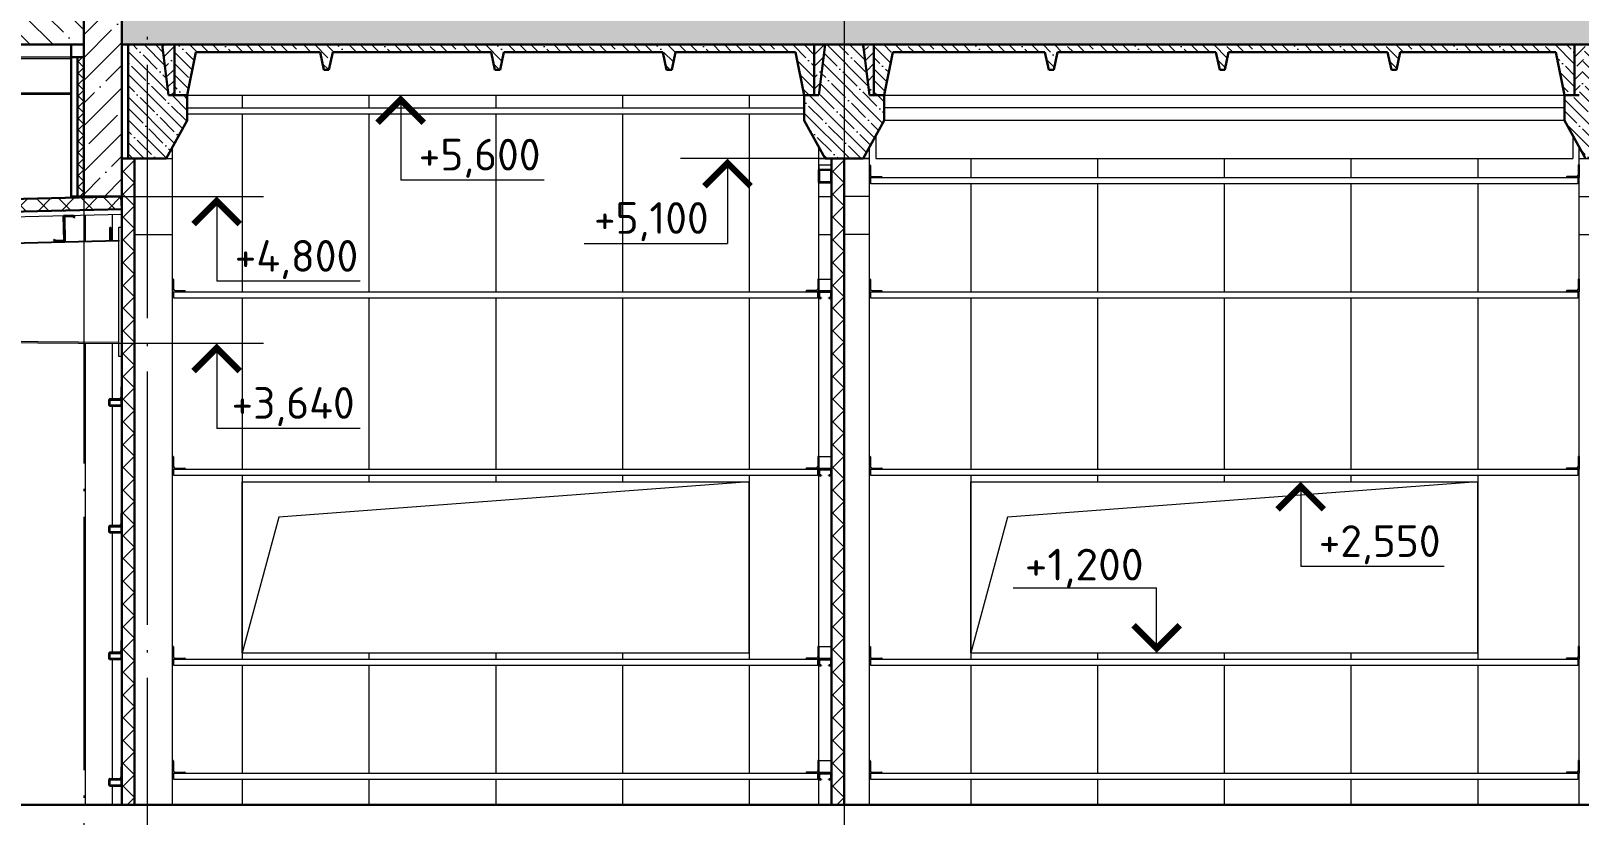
# Model space of a CAD drawing. Extents: x -965262 to 1142518, y -357520 to 71675.
# Drawn here: x -318764 to -306546, y -171602 to -165414 of the extents above; entities that cross this region are included whole.
import ezdxf

# ---------------------------------------------------------------- set-up
doc = ezdxf.new("R2010")
doc.units = 0
doc.header["$LTSCALE"] = 10
doc.linetypes.add('DOTE', pattern=[2.42, 2, -0.2, 0.02, -0.2])
doc.layers.get('0').update_dxf_attribs({"linetype": 'CONTINUOUS', "lineweight": 30})
doc.layers.add('DOTE', color=7, linetype='DOTE', lineweight=9)
doc.styles.add('GOST 2.304', font='isocpeur.ttf', dxfattribs={"width": 0.75, "height": 250})
pattern_1 = [(45, (-755374.4, -509928.79), (-89.80256, 89.80256), []), (135, (-755374.4, -509928.79), (-89.80256, -89.80256), [])]
pattern_2 = [(135, (-294396.03, -168521.29), (-89.80256, -89.80256), []), (135, (-294396.03, -168431.49), (-89.80256, -89.80256), [158.75, -31.75, 0, -31.75])]
pattern_3 = [(45, (-294396.03, -168521.29), (-89.80256, 89.80256), []), (45, (-294306.23, -168521.29), (-89.80256, 89.80256), [158.75, -31.75, 0, -31.75])]

# ---------------------------------------------------------------- blocks, each defined once
blk = doc.blocks.new('A$C29DB5A72')
at = {"lineweight": 15, "extrusion": (0, 1, 0)}
for p, q in [((7923, 1182), (6123, 1182)), ((7923, 1170), (6123, 1170)), ((6123, 900), (7923, 900)), ((7923, 888), (6123, 888)), ((7875, -86), (7869, -87)), ((7873, -271), (7869, -87)), ((7879, -271), (7875, -86)), ((8237, -162), (8228, -162)), ((8228, -262), (8228, -162)), ((8237, -162), (8237, -262)), ((8299, -1179), (8299, -159)), ((8299, -159), (8323, -159)), ((8323, -159), (8323, -1179)), ((-626, -481), (8299, -261)), ((8299, -270), (6623, -311)), ((8237, -262), (8228, -262)), ((8299, -261), (8299, -270)), ((8299, -270), (8299, -270)), ((8299, -311), (8299, -270)), ((8299, -1070), (8299, -337)), ((8299, -1070), (6673, -1056)), ((6673, -1064), (8299, -1078)), ((8299, -1070), (8299, -1070)), ((8299, -1078), (8299, -1070)), ((8323, -1179), (8299, -1179))]:
    blk.add_line(p, q, dxfattribs=at)
blk.add_lwpolyline([(8023, 1282), (7923, 1282), (7923, 1182), (8023, 1182)], close=True)

msp = doc.modelspace()

# ---------------------------------------------------------------- hatches: boundary and pattern name
at = {"lineweight": 15}
h = msp.add_hatch(dxfattribs=at)
h.set_pattern_fill('ANSI35', color=256, scale=40)
h.set_pattern_definition([(45, (49165.63, -217131.9), (-179.60512, 179.60512), []), (45, (49345.23, -217131.9), (-179.60512, 179.60512), [317.5, -63.5, 0, -63.5])])
h.paths.add_polyline_path([(-318346, -159821.3), (-318046, -159821.3, 0.3333333)])
h.paths.add_polyline_path([(-318046, -159821.3), (-318346, -159821.3), (-318346, -161521.3), (-318346, -162606.3), (-318046, -162606.3), (-318046, -161121.3)])
h.paths.add_polyline_path([(-318046, -164406.3), (-318346, -164406.3), (-318346, -165521.3), (-318346, -166535.5), (-318341.9, -166535.5), (-318341.9, -166534, -0.5154221), (-318339.8, -166538.5), (-318341.9, -166538.5), (-318341.9, -166540), (-318342, -166720.4), (-318046, -166720.4), (-318046, -165521.3)])
h.paths.add_polyline_path([(-318046, -162606.3), (-318346, -162606.3), (-318346, -162591.3), (-318046, -162591.3)])
h.paths.add_polyline_path([(-318346, -164406.3), (-318046, -164406.3), (-318046, -164191.3), (-318346, -164191.3)])
h = msp.add_hatch(dxfattribs=at)
h.set_pattern_fill('ANSI35', color=256, scale=40, angle=90)
h.set_pattern_definition([(135, (-294396.03, -168521.3), (-179.6051, -179.6051), []), (135, (-294396.03, -168341.69), (-179.6051, -179.6051), [317.5, -63.5, 0, -63.5])])
h.paths.add_polyline_path([(-324446, -165521.3), (-318346, -165521.3), (-318346, -165306.3), (-324446, -165306.3)])
h = msp.add_hatch(dxfattribs=at)
h.set_pattern_fill('ANSI35', color=256, scale=40, angle=90)
h.set_pattern_definition([(135, (-755374.4, -509928.79), (-179.60512, -179.60512), []), (135, (-755374.4, -509749.18), (-179.60512, -179.60512), [317.5, -63.5, 0, -63.5])])
h.paths.add_polyline_path([(-282346, -165521.3), (-318346, -165521.3), (-318346, -165306.3), (-282346, -165306.3)])
h.paths.add_polyline_path([(-318346, -165521.3), (-318046, -165521.3), (-318046, -165306.3), (-318346, -165306.3)], flags=17)
h = msp.add_hatch(dxfattribs=at)
h.set_pattern_fill('ANSI35', color=256, scale=20, angle=90)
h.set_pattern_definition(pattern_2)
h.paths.add_polyline_path([(-317696, -165521.3), (-317727.5, -165521.3), (-317677.5, -165921.3)], flags=17)
h.paths.add_polyline_path([(-318046, -166421.3), (-317996, -166421.3), (-317996, -165521.3), (-318046, -165521.3), (-318046, -165771.3)], flags=17)
h.paths.add_polyline_path([(-317846, -165521.3), (-318046, -165521.3), (-318046, -165771.3), (-318046, -166421.3), (-317946, -166421.3), (-317846, -166421.3)])
h.paths.add_polyline_path([(-317846, -166421.3), (-317696, -166421.3), (-317531, -166121.3), (-317531, -165921.3), (-317677.5, -165921.3), (-317696, -165521.3), (-317846, -165521.3)])
h = msp.add_hatch(dxfattribs=at)
h.set_pattern_fill('ANSI35', color=256, scale=20)
h.set_pattern_definition(pattern_3)
h.paths.add_polyline_path([(-317696, -165521.3), (-317727.5, -165521.3), (-317677.5, -165921.3)])
h.paths.add_polyline_path([(-317631.6, -165521.3), (-317696, -165521.3), (-317677.5, -165921.3), (-317631.6, -165921.3)])
h = msp.add_hatch(dxfattribs=at)
h.set_pattern_fill('ANSI35', color=256, scale=20, angle=90)
h.set_pattern_definition(pattern_2)
h.paths.add_polyline_path([(-312560.4, -165521.3), (-312581.6, -165521.3), (-312581.6, -165921.3), (-312560.4, -165921.3)], flags=17)
h.paths.add_polyline_path([(-317462.9, -165581.3), (-317493.5, -165581.3), (-317531.6, -165921.3)], flags=17)
h.paths.add_polyline_path([(-317493.5, -165581.3), (-316481.6, -165581.3), (-316451.6, -165721.3), (-316411.6, -165721.3), (-316381.6, -165581.3), (-315131.6, -165581.3), (-315101.6, -165721.3), (-315061.6, -165721.3), (-315031.6, -165581.3), (-313776.6, -165581.3), (-313746.6, -165721.3), (-313706.6, -165721.3), (-313676.6, -165581.3), (-312729.8, -165581.3), (-312661, -165921.3), (-312560.4, -165921.3), (-312560.4, -165521.3), (-317631.6, -165521.3), (-317631.6, -165921.3), (-317531.6, -165921.3)])
h = msp.add_hatch(dxfattribs=at)
h.set_pattern_fill('ANSI35', color=256, scale=20, angle=90)
h.set_pattern_definition(pattern_2)
h.paths.add_polyline_path([(-312346, -165521.3), (-312496, -165521.3), (-312546, -165921.3), (-312661, -165921.3), (-312661, -166121.3), (-312496, -166421.3), (-312346, -166421.3)])
h.paths.add_polyline_path([(-312346, -166421.3), (-312196, -166421.3), (-312031, -166121.3), (-312031, -165921.3), (-312131.6, -165921.3), (-312146, -165921.3), (-312196, -165521.3), (-312346, -165521.3)])
h = msp.add_hatch(dxfattribs=at)
h.set_pattern_fill('ANSI35', color=256, scale=20)
h.set_pattern_definition(pattern_3)
h.paths.add_polyline_path([(-312560.4, -165521.3), (-312581.6, -165521.3), (-312581.6, -165921.3), (-312560.4, -165921.3)])
h.paths.add_polyline_path([(-312496, -165521.3), (-312560.4, -165521.3), (-312560.4, -165921.3), (-312546, -165921.3)])
h = msp.add_hatch(dxfattribs=at)
h.set_pattern_fill('ANSI35', color=256, scale=20)
h.set_pattern_definition(pattern_3)
h.paths.add_polyline_path([(-312110.4, -165521.3), (-312131.6, -165521.3), (-312131.6, -165921.3), (-312110.4, -165921.3)])
h.paths.add_polyline_path([(-312131.6, -165521.3), (-312196, -165521.3), (-312146, -165921.3), (-312131.6, -165921.3)])
h = msp.add_hatch(dxfattribs=at)
h.set_pattern_fill('ANSI35', color=256, scale=20, angle=90)
h.set_pattern_definition(pattern_2)
h.paths.add_polyline_path([(-312110.4, -165521.3), (-312131.6, -165521.3), (-312131.6, -165921.3), (-312110.4, -165921.3)], flags=16)
h.paths.add_polyline_path([(-311962.3, -165581.3), (-311993.5, -165581.3), (-312031.6, -165921.3), (-312031, -165921.3)], flags=17)
h.paths.add_polyline_path([(-306581.6, -165521.3), (-312131.6, -165521.3), (-312131.6, -165921.3), (-312031.6, -165921.3), (-311993.5, -165581.3), (-310761.6, -165581.3), (-310731.6, -165721.3), (-310691.6, -165721.3), (-310661.6, -165581.3), (-309411.6, -165581.3), (-309381.6, -165721.3), (-309341.6, -165721.3), (-309311.6, -165581.3), (-308056.6, -165581.3), (-308026.6, -165721.3), (-307986.6, -165721.3), (-307956.6, -165581.3), (-306729.8, -165581.3), (-306661, -165921.3), (-306581.6, -165921.3)])
h = msp.add_hatch(dxfattribs=at)
h.set_pattern_fill('ANSI35', color=256, scale=20, angle=90)
h.set_pattern_definition(pattern_2)
h.paths.add_polyline_path([(-306346, -165521.3), (-306496, -165521.3), (-306546, -165921.3), (-306661, -165921.3), (-306661, -166121.3), (-306496, -166421.3), (-306346, -166421.3)])
h.paths.add_polyline_path([(-306346, -166421.3), (-306196, -166421.3), (-306031, -166121.3), (-306031, -165921.3), (-306146, -165921.3), (-306196, -165521.3), (-306346, -165521.3)])
h = msp.add_hatch(dxfattribs=at)
h.set_pattern_fill('ANSI35', color=256, scale=20)
h.set_pattern_definition(pattern_3)
h.paths.add_polyline_path([(-306496, -165521.3), (-306581.6, -165521.3), (-306581.6, -165921.3), (-306546, -165921.3)])
h = msp.add_hatch(dxfattribs=at)
h.set_pattern_fill('ANSI37', color=256, scale=20)
h.set_pattern_definition([(45, (-318346.03, -165521.29), (-44.9013, 44.9013), []), (135, (-318346.03, -165521.29), (-44.9013, -44.9013), [])])
h.paths.add_polyline_path([(-318346, -165621.3), (-318396, -165621.3), (-318396, -166720.4), (-318346, -166720.4)])
h = msp.add_hatch(dxfattribs=at)
h.set_pattern_fill('ANSI37', color=30, scale=40)
h.set_pattern_definition(pattern_1)
h.paths.add_polyline_path([(-317946, -171521.3), (-318046, -171521.3), (-318046, -166421.3), (-317946, -166421.3)])
h = msp.add_hatch(dxfattribs=at)
h.set_pattern_fill('ANSI37', color=30, scale=40)
h.set_pattern_definition([(45, (-749774.4, -509928.79), (-89.80256, 89.80256), []), (135, (-749774.4, -509928.79), (-89.80256, -89.80256), [])])
h.paths.add_polyline_path([(-312346, -171521.3), (-312446, -171521.3), (-312446, -166421.3), (-312346, -166421.3)])
h = msp.add_hatch(dxfattribs=at)
h.set_pattern_fill('ANSI37', color=30, scale=40)
h.set_pattern_definition(pattern_1)
h.paths.add_polyline_path([(-336902.4, -167285.4), (-318047.3, -166820.3), (-318050.9, -166720.4), (-336906, -167185.5)])

# ---------------------------------------------------------------- linework, layer by layer
for p, q in [((-318346, -165521.3, -3259.8), (-318346, -164191.3, -3259.8)), ((-318446, -166720.4, -3259.8), (-318446, -165521.3, -3259.8)), ((-317996, -166421.3, -3259.8), (-317996, -165521.3, -3259.8)), ((-317727.5, -165521.3, -3259.8), (-317677.5, -165921.3, -3259.8)), ((-317631.6, -165521.3, -3259.8), (-317631.6, -165921.3, -3259.8)), ((-312581.6, -165521.3, -3259.8), (-312581.6, -165921.3, -3259.8)), ((-312496, -165521.3, -3259.8), (-312546, -165921.3, -3259.8)), ((-312196, -165521.3, -3259.8), (-312146, -165921.3, -3259.8)), ((-312110.4, -165521.3, -3259.8), (-312110.4, -165921.3, -3259.8)), ((-306581.6, -165521.3, -3259.8), (-306581.6, -165921.3, -3259.8)), ((-318396, -166720.4, -3259.8), (-318396, -165621.3, -3259.8)), ((-317462.9, -165581.3, -3259.8), (-317531.6, -165921.3, -3259.8)), ((-317462.9, -165581.3, -3259.8), (-316481.6, -165581.3, -3259.8)), ((-316481.6, -165581.3, -3259.8), (-316451.6, -165721.3, -3259.8)), ((-316381.6, -165581.3, -3259.8), (-316411.6, -165721.3, -3259.8)), ((-316381.6, -165581.3, -3259.8), (-315131.6, -165581.3, -3259.8)), ((-315131.6, -165581.3, -3259.8), (-315101.6, -165721.3, -3259.8)), ((-315031.6, -165581.3, -3259.8), (-315061.6, -165721.3, -3259.8)), ((-315031.6, -165581.3, -3259.8), (-313776.6, -165581.3, -3259.8)), ((-313776.6, -165581.3, -3259.8), (-313746.6, -165721.3, -3259.8)), ((-313676.6, -165581.3, -3259.8), (-313706.6, -165721.3, -3259.8)), ((-313676.6, -165581.3, -3259.8), (-312729.8, -165581.3, -3259.8)), ((-312729.8, -165581.3, -3259.8), (-312661, -165921.3, -3259.8)), ((-311962.3, -165581.3, -3259.8), (-312031, -165921.3, -3259.8)), ((-311962.3, -165581.3, -3259.8), (-310761.6, -165581.3, -3259.8)), ((-310761.6, -165581.3, -3259.8), (-310731.6, -165721.3, -3259.8)), ((-310661.6, -165581.3, -3259.8), (-310691.6, -165721.3, -3259.8)), ((-310661.6, -165581.3, -3259.8), (-309411.6, -165581.3, -3259.8)), ((-309411.6, -165581.3, -3259.8), (-309381.6, -165721.3, -3259.8)), ((-309311.6, -165581.3, -3259.8), (-309341.6, -165721.3, -3259.8)), ((-309311.6, -165581.3, -3259.8), (-308056.6, -165581.3, -3259.8)), ((-308056.6, -165581.3, -3259.8), (-308026.6, -165721.3, -3259.8)), ((-307956.6, -165581.3, -3259.8), (-307986.6, -165721.3, -3259.8)), ((-307956.6, -165581.3, -3259.8), (-306729.8, -165581.3, -3259.8)), ((-306729.8, -165581.3, -3259.8), (-306661, -165921.3, -3259.8)), ((-316451.6, -165721.3, -3259.8), (-316411.6, -165721.3, -3259.8)), ((-315101.6, -165721.3, -3259.8), (-315061.6, -165721.3, -3259.8)), ((-313746.6, -165721.3, -3259.8), (-313706.6, -165721.3, -3259.8)), ((-310731.6, -165721.3, -3259.8), (-310691.6, -165721.3, -3259.8)), ((-309381.6, -165721.3, -3259.8), (-309341.6, -165721.3, -3259.8)), ((-308026.6, -165721.3, -3259.8), (-307986.6, -165721.3, -3259.8)), ((-317531, -165921.3, -3259.8), (-317677.5, -165921.3, -3259.8)), ((-317531, -165921.3, -3259.8), (-317531, -166121.3, -3259.8)), ((-312546, -165921.3, -3259.8), (-312661, -165921.3, -3259.8)), ((-312661, -165921.3, -3259.8), (-312661, -166121.3, -3259.8)), ((-312146, -165921.3, -3259.8), (-312031, -165921.3, -3259.8)), ((-312031, -165921.3, -3259.8), (-312031, -166121.3, -3259.8)), ((-306546, -165921.3, -3259.8), (-306661, -165921.3, -3259.8)), ((-306661, -165921.3, -3259.8), (-306661, -166121.3, -3259.8)), ((-317696, -166421.3, -3259.8), (-317531, -166121.3, -3259.8)), ((-312496, -166421.3, -3259.8), (-312661, -166121.3, -3259.8)), ((-312196, -166421.3, -3259.8), (-312031, -166121.3, -3259.8)), ((-306496, -166421.3, -3259.8), (-306661, -166121.3, -3259.8)), ((-317696, -166421.3, -3259.8), (-318046, -166421.3, -3259.8)), ((-312446, -166508.7, -3259.8), (-312546, -166508.7, -3259.8)), ((-312546, -166508.7, -3259.8), (-312546, -166608.7, -3259.8)), ((-312448.3, -166511, -3259.8), (-312543.7, -166511, -3259.8)), ((-312543.7, -166606.4, -3259.8), (-312543.7, -166511, -3259.8)), ((-312496, -166421.3, -3259.8), (-312196, -166421.3, -3259.8)), ((-312448.3, -166511, -3259.8), (-312448.3, -166606.4, -3259.8)), ((-312446, -166508.7, -3259.8), (-312446, -166608.7, -3259.8)), ((-312446, -166608.7, -3259.8), (-312546, -166608.7, -3259.8)), ((-312448.3, -166606.4, -3259.8), (-312543.7, -166606.4, -3259.8)), ((-318346, -166720.4, -3259.8), (-318446, -166720.4, -3259.8)), ((-318506.3, -166871.7, -3259.8), (-318430.2, -166869.8, -3259.8)), ((-318501.4, -167069.6, -3259.8), (-318506.3, -166871.7, -3259.8)), ((-318432.5, -166874.9, -3259.8), (-318501.1, -166876.6, -3259.8)), ((-318501.1, -166876.6, -3259.8), (-318496.2, -167074.5, -3259.8)), ((-318422.3, -166886.5, -3259.8), (-318432.5, -166874.9, -3259.8)), ((-318430.2, -166869.8, -3259.8), (-318418.5, -166883.1, -3259.8)), ((-318418.5, -166883.1, -3259.8), (-318422.3, -166886.5, -3259.8)), ((-318584, -167063.1, -3259.8), (-318580.2, -167059.7, -3259.8)), ((-318572.3, -167076.4, -3259.8), (-318584, -167063.1, -3259.8)), ((-318580.2, -167059.7, -3259.8), (-318570.1, -167071.3, -3259.8)), ((-318496.2, -167074.5, -3259.8), (-318572.3, -167076.4, -3259.8)), ((-318570.1, -167071.3, -3259.8), (-318501.4, -167069.6, -3259.8)), ((-312546, -167475.9, -3259.8), (-312546, -167516.7, -3259.8)), ((-312543.7, -167475.9, -3259.8), (-312543.7, -167516.7, -3259.8)), ((-312450.6, -167471.3, -3259.8), (-312541.4, -167471.3, -3259.8)), ((-312450.6, -167473.6, -3259.8), (-312541.4, -167473.6, -3259.8)), ((-312448.3, -167516.7, -3259.8), (-312448.3, -167475.9, -3259.8)), ((-312446, -167516.7, -3259.8), (-312446, -167475.9, -3259.8)), ((-312541.4, -167519, -3259.8), (-312526, -167519, -3259.8)), ((-312541.4, -167521.3, -3259.8), (-312526, -167521.3, -3259.8)), ((-312526, -167519, -3259.8), (-312526, -167521.3, -3259.8)), ((-312466, -167521.3, -3259.8), (-312466, -167519, -3259.8)), ((-312466, -167519, -3259.8), (-312450.6, -167519, -3259.8)), ((-312466, -167521.3, -3259.8), (-312450.6, -167521.3, -3259.8)), ((-318146, -168326.2, -3259.8), (-318146, -168367, -3259.8)), ((-318143.7, -168326.2, -3259.8), (-318143.7, -168367, -3259.8)), ((-318050.6, -168321.6, -3259.8), (-318141.4, -168321.6, -3259.8)), ((-318050.6, -168323.9, -3259.8), (-318141.4, -168323.9, -3259.8)), ((-318048.3, -168367, -3259.8), (-318048.3, -168326.2, -3259.8)), ((-318046, -168367, -3259.8), (-318046, -168326.2, -3259.8)), ((-318141.4, -168369.3, -3259.8), (-318050.6, -168369.3, -3259.8)), ((-318141.4, -168371.6, -3259.8), (-318050.6, -168371.6, -3259.8)), ((-312546, -168875.9, -3259.8), (-312546, -168916.7, -3259.8)), ((-312543.7, -168875.9, -3259.8), (-312543.7, -168916.7, -3259.8)), ((-312450.6, -168871.3, -3259.8), (-312541.4, -168871.3, -3259.8)), ((-312450.6, -168873.6, -3259.8), (-312541.4, -168873.6, -3259.8)), ((-312541.4, -168919, -3259.8), (-312526, -168919, -3259.8)), ((-312541.4, -168921.3, -3259.8), (-312526, -168921.3, -3259.8)), ((-312526, -168919, -3259.8), (-312526, -168921.3, -3259.8)), ((-312466, -168921.3, -3259.8), (-312466, -168919, -3259.8)), ((-312466, -168919, -3259.8), (-312450.6, -168919, -3259.8)), ((-312466, -168921.3, -3259.8), (-312450.6, -168921.3, -3259.8)), ((-312448.3, -168916.7, -3259.8), (-312448.3, -168875.9, -3259.8)), ((-312446, -168916.7, -3259.8), (-312446, -168875.9, -3259.8)), ((-318146, -169326.2, -3259.8), (-318146, -169367, -3259.8)), ((-318143.7, -169326.2, -3259.8), (-318143.7, -169367, -3259.8)), ((-318050.6, -169321.6, -3259.8), (-318141.4, -169321.6, -3259.8)), ((-318050.6, -169323.9, -3259.8), (-318141.4, -169323.9, -3259.8)), ((-318048.3, -169367, -3259.8), (-318048.3, -169326.2, -3259.8)), ((-318046, -169367, -3259.8), (-318046, -169326.2, -3259.8)), ((-318141.4, -169369.3, -3259.8), (-318050.6, -169369.3, -3259.8)), ((-318141.4, -169371.6, -3259.8), (-318050.6, -169371.6, -3259.8)), ((-318146, -170326.2, -3259.8), (-318146, -170367, -3259.8)), ((-318143.7, -170326.2, -3259.8), (-318143.7, -170367, -3259.8)), ((-318050.6, -170321.6, -3259.8), (-318141.4, -170321.6, -3259.8)), ((-318050.6, -170323.9, -3259.8), (-318141.4, -170323.9, -3259.8)), ((-318141.4, -170369.3, -3259.8), (-318050.6, -170369.3, -3259.8)), ((-318141.4, -170371.6, -3259.8), (-318050.6, -170371.6, -3259.8)), ((-318048.3, -170367, -3259.8), (-318048.3, -170326.2, -3259.8)), ((-318046, -170367, -3259.8), (-318046, -170326.2, -3259.8)), ((-312546, -170375.9, -3259.8), (-312546, -170416.7, -3259.8)), ((-312543.7, -170375.9, -3259.8), (-312543.7, -170416.7, -3259.8)), ((-312450.6, -170371.3, -3259.8), (-312541.4, -170371.3, -3259.8)), ((-312450.6, -170373.6, -3259.8), (-312541.4, -170373.6, -3259.8)), ((-312541.4, -170419, -3259.8), (-312526, -170419, -3259.8)), ((-312541.4, -170421.3, -3259.8), (-312526, -170421.3, -3259.8)), ((-312526, -170419, -3259.8), (-312526, -170421.3, -3259.8)), ((-312466, -170421.3, -3259.8), (-312466, -170419, -3259.8)), ((-312466, -170419, -3259.8), (-312450.6, -170419, -3259.8)), ((-312466, -170421.3, -3259.8), (-312450.6, -170421.3, -3259.8)), ((-312448.3, -170416.7, -3259.8), (-312448.3, -170375.9, -3259.8)), ((-312446, -170416.7, -3259.8), (-312446, -170375.9, -3259.8)), ((-312546, -171275.9, -3259.8), (-312546, -171316.7, -3259.8)), ((-312543.7, -171275.9, -3259.8), (-312543.7, -171316.7, -3259.8)), ((-312450.6, -171271.3, -3259.8), (-312541.4, -171271.3, -3259.8)), ((-312450.6, -171273.6, -3259.8), (-312541.4, -171273.6, -3259.8)), ((-312448.3, -171316.7, -3259.8), (-312448.3, -171275.9, -3259.8)), ((-312446, -171316.7, -3259.8), (-312446, -171275.9, -3259.8)), ((-318146, -171324.7, -3259.8), (-318146, -171365.5, -3259.8)), ((-318143.7, -171324.7, -3259.8), (-318143.7, -171365.5, -3259.8)), ((-318050.6, -171320.1, -3259.8), (-318141.4, -171320.1, -3259.8)), ((-318050.6, -171322.4, -3259.8), (-318141.4, -171322.4, -3259.8)), ((-318141.4, -171367.8, -3259.8), (-318050.6, -171367.8, -3259.8)), ((-318141.4, -171370.1, -3259.8), (-318050.6, -171370.1, -3259.8)), ((-318048.3, -171365.5, -3259.8), (-318048.3, -171324.7, -3259.8)), ((-318046, -171365.5, -3259.8), (-318046, -171324.7, -3259.8)), ((-312541.4, -171319, -3259.8), (-312526, -171319, -3259.8)), ((-312541.4, -171321.3, -3259.8), (-312526, -171321.3, -3259.8)), ((-312526, -171319, -3259.8), (-312526, -171321.3, -3259.8)), ((-312466, -171321.3, -3259.8), (-312466, -171319, -3259.8)), ((-312466, -171319, -3259.8), (-312450.6, -171319, -3259.8)), ((-312466, -171321.3, -3259.8), (-312450.6, -171321.3, -3259.8))]:
    msp.add_line(p, q)
at = {"extrusion": (1.83697e-16, 0, -1)}
for p, q in [((-318046, -165521.3, -3259.8), (-318046, -164191.3, -3259.8)), ((-318346, -166720.4, -3259.8), (-318346, -165521.3, -3259.8)), ((-318046, -166421.3, -3259.8), (-318046, -165521.3, -3259.8)), ((-318046, -165521.3, -3259.8), (-282346, -165521.3, -3259.8)), ((-318346, -166720.4, -3259.8), (-318046, -166720.4, -3259.8)), ((-336756, -171521.3, -3259.8), (-282346, -171521.3, -3259.8)), ((-318046, -171521.3, -3259.8), (-318346, -171521.3, -3259.8))]:
    msp.add_line(p, q, dxfattribs=at)
at = {"lineweight": 15}
for p, q in [((-317531.6, -165921.3, -3259.8), (-312661, -165921.3, -3259.8)), ((-317531, -166021.3, -3259.8), (-312661, -166021.3, -3259.8)), ((-315845.6, -165921.3, -3259.8), (-315845.6, -166590.6, -3259.8)), ((-312131.6, -165921.3, -3259.8), (-306581.6, -165921.3, -3259.8)), ((-306661, -166021.3, -3259.8), (-312031, -166021.3, -3259.8)), ((-310784.6, -165921.3, -3259.8), (-309665.7, -165921.3, -3259.8)), ((-312661, -166071.3, -3259.8), (-317531, -166071.3, -3259.8)), ((-306661, -166121.3, -3259.8), (-312031, -166121.3, -3259.8)), ((-312096, -166239.5, -3259.8), (-312096, -166421.3, -3259.8)), ((-306596, -166239.5, -3259.8), (-306596, -166421.3, -3259.8)), ((-318046, -166421.3, -3259.8), (-317646, -166421.3, -3259.8)), ((-312517.2, -166421.3, -3259.8), (-313636.2, -166421.3, -3259.8)), ((-313265.6, -166421.3, -3259.8), (-313265.6, -167090.6, -3259.8)), ((-312546, -166421.3, -3259.8), (-312146, -166421.3, -3259.8)), ((-312546, -166471.3, -3259.8), (-312546, -166571.3, -3259.8)), ((-312546, -166471.3, -3259.8), (-312446, -166471.3, -3259.8)), ((-312446, -166471.3, -3259.8), (-312446, -166571.3, -3259.8)), ((-312146, -166421.3, -3259.8), (-312346, -166421.3, -3259.8)), ((-312142, -166471.3, -3259.8), (-312146, -166471.3, -3259.8)), ((-312146, -166471.3, -3259.8), (-312146, -166571.3, -3259.8)), ((-312138, -166475.3, -3259.8), (-312138, -166551.3, -3259.8)), ((-312096, -166421.3, -3259.8), (-306596, -166421.3, -3259.8)), ((-306554, -166475.3, -3259.8), (-306554, -166551.3, -3259.8)), ((-306550, -166471.3, -3259.8), (-306546, -166471.3, -3259.8)), ((-306546, -166471.3, -3259.8), (-306546, -166571.3, -3259.8)), ((-312146, -166571.3, -3259.8), (-312046, -166571.3, -3259.8)), ((-312136, -166571.3, -3259.8), (-306556, -166571.3, -3259.8)), ((-312136, -166621.3, -3259.8), (-312136, -166571.3, -3259.8)), ((-306556, -166621.3, -3259.8), (-312136, -166621.3, -3259.8)), ((-312126, -166563.3, -3259.8), (-312050, -166563.3, -3259.8)), ((-312046, -166571.3, -3259.8), (-312046, -166567.3, -3259.8)), ((-306646, -166571.3, -3259.8), (-306646, -166567.3, -3259.8)), ((-306546, -166571.3, -3259.8), (-306646, -166571.3, -3259.8)), ((-306566, -166563.3, -3259.8), (-306642, -166563.3, -3259.8)), ((-306556, -166571.3, -3259.8), (-306556, -166621.3, -3259.8)), ((-318345.6, -166727.7, -3259.8), (-318346, -166867.7, -3259.8)), ((-318046, -166720.4, -3259.8), (-316927.1, -166720.4, -3259.8)), ((-317297.6, -166720.4, -3259.8), (-317297.6, -167389.7, -3259.8)), ((-312546, -166721.3, -3259.8), (-312446, -166721.3, -3259.8)), ((-312146, -166721.3, -3259.8), (-312346, -166721.3, -3259.8)), ((-312546, -167021.3, -3259.8), (-312446, -167021.3, -3259.8)), ((-312146, -167021.3, -3259.8), (-312346, -167021.3, -3259.8)), ((-317642, -167371.3, -3259.8), (-317646, -167371.3, -3259.8)), ((-317646, -167371.3, -3259.8), (-317646, -167471.3, -3259.8)), ((-317638, -167375.3, -3259.8), (-317638, -167451.3, -3259.8)), ((-312554, -167375.3, -3259.8), (-312554, -167451.3, -3259.8)), ((-312550, -167371.3, -3259.8), (-312546, -167371.3, -3259.8)), ((-312546, -167371.3, -3259.8), (-312546, -167471.3, -3259.8)), ((-312546, -167371.3, -3259.8), (-312546, -167471.3, -3259.8)), ((-312546, -167371.3, -3259.8), (-312446, -167371.3, -3259.8)), ((-312446, -167371.3, -3259.8), (-312446, -167471.3, -3259.8)), ((-312142, -167371.3, -3259.8), (-312146, -167371.3, -3259.8)), ((-312146, -167371.3, -3259.8), (-312146, -167471.3, -3259.8)), ((-312138, -167375.3, -3259.8), (-312138, -167451.3, -3259.8)), ((-306554, -167375.3, -3259.8), (-306554, -167451.3, -3259.8)), ((-306550, -167371.3, -3259.8), (-306546, -167371.3, -3259.8)), ((-306546, -167371.3, -3259.8), (-306546, -167471.3, -3259.8)), ((-317646, -167471.3, -3259.8), (-317546, -167471.3, -3259.8)), ((-317636, -167471.3, -3259.8), (-312556, -167471.3, -3259.8)), ((-317636, -167521.3, -3259.8), (-317636, -167471.3, -3259.8)), ((-317626, -167463.3, -3259.8), (-317550, -167463.3, -3259.8)), ((-317546, -167471.3, -3259.8), (-317546, -167467.3, -3259.8)), ((-312646, -167471.3, -3259.8), (-312646, -167467.3, -3259.8)), ((-312546, -167471.3, -3259.8), (-312646, -167471.3, -3259.8)), ((-312566, -167463.3, -3259.8), (-312642, -167463.3, -3259.8)), ((-312556, -167471.3, -3259.8), (-312556, -167521.3, -3259.8)), ((-312546, -167463.3, -3259.8), (-312446, -167463.3, -3259.8)), ((-312546, -167471.3, -3259.8), (-312446, -167471.3, -3259.8)), ((-312146, -167471.3, -3259.8), (-312046, -167471.3, -3259.8)), ((-312136, -167471.3, -3259.8), (-306556, -167471.3, -3259.8)), ((-312136, -167521.3, -3259.8), (-312136, -167471.3, -3259.8)), ((-312126, -167463.3, -3259.8), (-312050, -167463.3, -3259.8)), ((-312046, -167471.3, -3259.8), (-312046, -167467.3, -3259.8)), ((-306646, -167471.3, -3259.8), (-306646, -167467.3, -3259.8)), ((-306546, -167471.3, -3259.8), (-306646, -167471.3, -3259.8)), ((-306566, -167463.3, -3259.8), (-306642, -167463.3, -3259.8)), ((-306556, -167471.3, -3259.8), (-306556, -167521.3, -3259.8)), ((-312556, -167521.3, -3259.8), (-317636, -167521.3, -3259.8)), ((-306556, -167521.3, -3259.8), (-312136, -167521.3, -3259.8)), ((-316927.1, -167881.2, -3259.8), (-318070, -167881.2, -3259.8)), ((-317297.6, -167881.2, -3259.8), (-317297.6, -168550.4, -3259.8)), ((-318053, -168225.6, -3259.8), (-318053, -168302.6, -3259.8)), ((-318049, -168221.6, -3259.8), (-318046, -168221.6, -3259.8)), ((-318046, -168221.6, -3259.8), (-318046, -168321.6, -3259.8)), ((-318146, -168321.6, -3259.8), (-318146, -168318.6, -3259.8)), ((-318146, -168321.6, -3259.8), (-318046, -168321.6, -3259.8)), ((-318142, -168314.6, -3259.8), (-318065, -168314.6, -3259.8)), ((-317642, -168771.3, -3259.8), (-317646, -168771.3, -3259.8)), ((-317646, -168771.3, -3259.8), (-317646, -168871.3, -3259.8)), ((-317638, -168775.3, -3259.8), (-317638, -168851.3, -3259.8)), ((-312554, -168775.3, -3259.8), (-312554, -168851.3, -3259.8)), ((-312550, -168771.3, -3259.8), (-312546, -168771.3, -3259.8)), ((-312546, -168771.3, -3259.8), (-312546, -168871.3, -3259.8)), ((-312546, -168771.3, -3259.8), (-312546, -168871.3, -3259.8)), ((-312546, -168771.3, -3259.8), (-312446, -168771.3, -3259.8)), ((-312446, -168771.3, -3259.8), (-312446, -168871.3, -3259.8)), ((-312142, -168771.3, -3259.8), (-312146, -168771.3, -3259.8)), ((-312146, -168771.3, -3259.8), (-312146, -168871.3, -3259.8)), ((-312138, -168775.3, -3259.8), (-312138, -168851.3, -3259.8)), ((-306554, -168775.3, -3259.8), (-306554, -168851.3, -3259.8)), ((-306550, -168771.3, -3259.8), (-306546, -168771.3, -3259.8)), ((-306546, -168771.3, -3259.8), (-306546, -168871.3, -3259.8)), ((-317646, -168871.3, -3259.8), (-317546, -168871.3, -3259.8)), ((-317636, -168871.3, -3259.8), (-312556, -168871.3, -3259.8)), ((-317636, -168921.3, -3259.8), (-317636, -168871.3, -3259.8)), ((-312556, -168921.3, -3259.8), (-317636, -168921.3, -3259.8)), ((-317626, -168863.3, -3259.8), (-317550, -168863.3, -3259.8)), ((-317546, -168871.3, -3259.8), (-317546, -168867.3, -3259.8)), ((-312646, -168871.3, -3259.8), (-312646, -168867.3, -3259.8)), ((-312546, -168871.3, -3259.8), (-312646, -168871.3, -3259.8)), ((-312566, -168863.3, -3259.8), (-312642, -168863.3, -3259.8)), ((-312556, -168871.3, -3259.8), (-312556, -168921.3, -3259.8)), ((-312546, -168863.3, -3259.8), (-312446, -168863.3, -3259.8)), ((-312546, -168871.3, -3259.8), (-312446, -168871.3, -3259.8)), ((-312146, -168871.3, -3259.8), (-312046, -168871.3, -3259.8)), ((-312136, -168871.3, -3259.8), (-306556, -168871.3, -3259.8)), ((-312136, -168921.3, -3259.8), (-312136, -168871.3, -3259.8)), ((-306556, -168921.3, -3259.8), (-312136, -168921.3, -3259.8)), ((-312126, -168863.3, -3259.8), (-312050, -168863.3, -3259.8)), ((-312046, -168871.3, -3259.8), (-312046, -168867.3, -3259.8)), ((-306646, -168871.3, -3259.8), (-306646, -168867.3, -3259.8)), ((-306546, -168871.3, -3259.8), (-306646, -168871.3, -3259.8)), ((-306566, -168863.3, -3259.8), (-306642, -168863.3, -3259.8)), ((-306556, -168871.3, -3259.8), (-306556, -168921.3, -3259.8)), ((-308742.6, -168971.3, -3259.8), (-308742.6, -169640.6, -3259.8)), ((-318146, -169321.6, -3259.8), (-318146, -169318.6, -3259.8)), ((-318146, -169321.6, -3259.8), (-318046, -169321.6, -3259.8)), ((-318142, -169314.6, -3259.8), (-318065, -169314.6, -3259.8)), ((-318053, -169225.6, -3259.8), (-318053, -169302.6, -3259.8)), ((-318049, -169221.6, -3259.8), (-318046, -169221.6, -3259.8)), ((-318046, -169221.6, -3259.8), (-318046, -169321.6, -3259.8)), ((-309880.3, -170321.3, -3259.8), (-309880.3, -169808.2, -3259.8)), ((-318053, -170225.6, -3259.8), (-318053, -170302.6, -3259.8)), ((-318049, -170221.6, -3259.8), (-318046, -170221.6, -3259.8)), ((-318046, -170221.6, -3259.8), (-318046, -170321.6, -3259.8)), ((-317642, -170271.3, -3259.8), (-317646, -170271.3, -3259.8)), ((-317646, -170271.3, -3259.8), (-317646, -170371.3, -3259.8)), ((-317638, -170275.3, -3259.8), (-317638, -170351.3, -3259.8)), ((-312554, -170275.3, -3259.8), (-312554, -170351.3, -3259.8)), ((-312550, -170271.3, -3259.8), (-312546, -170271.3, -3259.8)), ((-312546, -170271.3, -3259.8), (-312546, -170371.3, -3259.8)), ((-312546, -170271.3, -3259.8), (-312446, -170271.3, -3259.8)), ((-312446, -170271.3, -3259.8), (-312446, -170371.3, -3259.8)), ((-312142, -170271.3, -3259.8), (-312146, -170271.3, -3259.8)), ((-312146, -170271.3, -3259.8), (-312146, -170371.3, -3259.8)), ((-312138, -170275.3, -3259.8), (-312138, -170351.3, -3259.8)), ((-306554, -170275.3, -3259.8), (-306554, -170351.3, -3259.8)), ((-306550, -170271.3, -3259.8), (-306546, -170271.3, -3259.8)), ((-306546, -170271.3, -3259.8), (-306546, -170371.3, -3259.8)), ((-318146, -170321.6, -3259.8), (-318146, -170318.6, -3259.8)), ((-318146, -170321.6, -3259.8), (-318046, -170321.6, -3259.8)), ((-318142, -170314.6, -3259.8), (-318065, -170314.6, -3259.8)), ((-317646, -170371.3, -3259.8), (-317546, -170371.3, -3259.8)), ((-317636, -170371.3, -3259.8), (-312556, -170371.3, -3259.8)), ((-317636, -170421.3, -3259.8), (-317636, -170371.3, -3259.8)), ((-312556, -170421.3, -3259.8), (-317636, -170421.3, -3259.8)), ((-317626, -170363.3, -3259.8), (-317550, -170363.3, -3259.8)), ((-317546, -170371.3, -3259.8), (-317546, -170367.3, -3259.8)), ((-312646, -170371.3, -3259.8), (-312646, -170367.3, -3259.8)), ((-312546, -170371.3, -3259.8), (-312646, -170371.3, -3259.8)), ((-312566, -170363.3, -3259.8), (-312642, -170363.3, -3259.8)), ((-312556, -170371.3, -3259.8), (-312556, -170421.3, -3259.8)), ((-312546, -170363.3, -3259.8), (-312446, -170363.3, -3259.8)), ((-312546, -170371.3, -3259.8), (-312446, -170371.3, -3259.8)), ((-312146, -170371.3, -3259.8), (-312046, -170371.3, -3259.8)), ((-312136, -170371.3, -3259.8), (-306556, -170371.3, -3259.8)), ((-312136, -170421.3, -3259.8), (-312136, -170371.3, -3259.8)), ((-306556, -170421.3, -3259.8), (-312136, -170421.3, -3259.8)), ((-312126, -170363.3, -3259.8), (-312050, -170363.3, -3259.8)), ((-312046, -170371.3, -3259.8), (-312046, -170367.3, -3259.8)), ((-306646, -170371.3, -3259.8), (-306646, -170367.3, -3259.8)), ((-306546, -170371.3, -3259.8), (-306646, -170371.3, -3259.8)), ((-306566, -170363.3, -3259.8), (-306642, -170363.3, -3259.8)), ((-306556, -170371.3, -3259.8), (-306556, -170421.3, -3259.8)), ((-318053, -171224.1, -3259.8), (-318053, -171301.1, -3259.8)), ((-318049, -171220.1, -3259.8), (-318046, -171220.1, -3259.8)), ((-318046, -171220.1, -3259.8), (-318046, -171320.1, -3259.8)), ((-317642, -171171.3, -3259.8), (-317646, -171171.3, -3259.8)), ((-317646, -171171.3, -3259.8), (-317646, -171271.3, -3259.8)), ((-317646, -171271.3, -3259.8), (-317546, -171271.3, -3259.8)), ((-317638, -171175.3, -3259.8), (-317638, -171251.3, -3259.8)), ((-317636, -171271.3, -3259.8), (-312556, -171271.3, -3259.8)), ((-317636, -171321.3, -3259.8), (-317636, -171271.3, -3259.8)), ((-317626, -171263.3, -3259.8), (-317550, -171263.3, -3259.8)), ((-317546, -171271.3, -3259.8), (-317546, -171267.3, -3259.8)), ((-312646, -171271.3, -3259.8), (-312646, -171267.3, -3259.8)), ((-312546, -171271.3, -3259.8), (-312646, -171271.3, -3259.8)), ((-312566, -171263.3, -3259.8), (-312642, -171263.3, -3259.8)), ((-312556, -171271.3, -3259.8), (-312556, -171321.3, -3259.8)), ((-312554, -171175.3, -3259.8), (-312554, -171251.3, -3259.8)), ((-312550, -171171.3, -3259.8), (-312546, -171171.3, -3259.8)), ((-312546, -171171.3, -3259.8), (-312546, -171271.3, -3259.8)), ((-312546, -171171.3, -3259.8), (-312546, -171271.3, -3259.8)), ((-312546, -171171.3, -3259.8), (-312446, -171171.3, -3259.8)), ((-312546, -171263.3, -3259.8), (-312446, -171263.3, -3259.8)), ((-312546, -171271.3, -3259.8), (-312446, -171271.3, -3259.8)), ((-312446, -171171.3, -3259.8), (-312446, -171271.3, -3259.8)), ((-312142, -171171.3, -3259.8), (-312146, -171171.3, -3259.8)), ((-312146, -171171.3, -3259.8), (-312146, -171271.3, -3259.8)), ((-312146, -171271.3, -3259.8), (-312046, -171271.3, -3259.8)), ((-312138, -171175.3, -3259.8), (-312138, -171251.3, -3259.8)), ((-312136, -171271.3, -3259.8), (-306556, -171271.3, -3259.8)), ((-312136, -171321.3, -3259.8), (-312136, -171271.3, -3259.8)), ((-312126, -171263.3, -3259.8), (-312050, -171263.3, -3259.8)), ((-312046, -171271.3, -3259.8), (-312046, -171267.3, -3259.8)), ((-306646, -171271.3, -3259.8), (-306646, -171267.3, -3259.8)), ((-306546, -171271.3, -3259.8), (-306646, -171271.3, -3259.8)), ((-306566, -171263.3, -3259.8), (-306642, -171263.3, -3259.8)), ((-306556, -171271.3, -3259.8), (-306556, -171321.3, -3259.8)), ((-306554, -171175.3, -3259.8), (-306554, -171251.3, -3259.8)), ((-306550, -171171.3, -3259.8), (-306546, -171171.3, -3259.8)), ((-306546, -171171.3, -3259.8), (-306546, -171271.3, -3259.8)), ((-318146, -171320.1, -3259.8), (-318146, -171317.1, -3259.8)), ((-318146, -171320.1, -3259.8), (-318046, -171320.1, -3259.8)), ((-318142, -171313.1, -3259.8), (-318065, -171313.1, -3259.8)), ((-312556, -171321.3, -3259.8), (-317636, -171321.3, -3259.8)), ((-306556, -171321.3, -3259.8), (-312136, -171321.3, -3259.8))]:
    msp.add_line(p, q, dxfattribs=at)
at = {"color": 30, "lineweight": 5}
for p, q in [((-317096, -165921.3, -3259.8), (-317096, -166021.3, -3259.8)), ((-316096, -165921.3, -3259.8), (-316096, -166021.3, -3259.8)), ((-315096, -165921.3, -3259.8), (-315096, -166021.3, -3259.8)), ((-314096, -165921.3, -3259.8), (-314096, -166021.3, -3259.8)), ((-313096, -165921.3, -3259.8), (-313096, -166021.3, -3259.8)), ((-317096, -166071.3, -3259.8), (-317096, -167471.3, -3259.8)), ((-316096, -166071.3, -3259.8), (-316096, -167471.3, -3259.8)), ((-315096, -166071.3, -3259.8), (-315096, -167471.3, -3259.8)), ((-314096, -166071.3, -3259.8), (-314096, -167471.3, -3259.8)), ((-313096, -166071.3, -3259.8), (-313096, -167471.3, -3259.8)), ((-311346, -166421.3, -3259.8), (-311346, -166571.3, -3259.8)), ((-310346, -166421.3, -3259.8), (-310346, -166571.3, -3259.8)), ((-309346, -166421.3, -3259.8), (-309346, -166571.3, -3259.8)), ((-308346, -166421.3, -3259.8), (-308346, -166571.3, -3259.8)), ((-307346, -166421.3, -3259.8), (-307346, -166571.3, -3259.8)), ((-311346, -166621.3, -3259.8), (-311346, -167471.3, -3259.8)), ((-310346, -166621.3, -3259.8), (-310346, -167471.3, -3259.8)), ((-309346, -166621.3, -3259.8), (-309346, -167471.3, -3259.8)), ((-308346, -166621.3, -3259.8), (-308346, -167471.3, -3259.8)), ((-307346, -166621.3, -3259.8), (-307346, -167471.3, -3259.8)), ((-318333.5, -167070.5, -3259.8), (-318333.5, -166867.4, -3259.8)), ((-317096, -167521.3, -3259.8), (-317096, -168871.3, -3259.8)), ((-316096, -167521.3, -3259.8), (-316096, -168871.3, -3259.8)), ((-315096, -167521.3, -3259.8), (-315096, -168871.3, -3259.8)), ((-314096, -167521.3, -3259.8), (-314096, -168871.3, -3259.8)), ((-313096, -167521.3, -3259.8), (-313096, -168871.3, -3259.8)), ((-311346, -167521.3, -3259.8), (-311346, -168871.3, -3259.8)), ((-310346, -167521.3, -3259.8), (-310346, -168871.3, -3259.8)), ((-309346, -167521.3, -3259.8), (-309346, -168871.3, -3259.8)), ((-308346, -167521.3, -3259.8), (-308346, -168871.3, -3259.8)), ((-307346, -167521.3, -3259.8), (-307346, -168871.3, -3259.8)), ((-318333.5, -171521.3, -3259.8), (-318333.5, -167878.9, -3259.8)), ((-317096, -168921.3, -3259.8), (-317096, -170371.3, -3259.8)), ((-316096, -168921.3, -3259.8), (-316096, -168971.3, -3259.8)), ((-315096, -168921.3, -3259.8), (-315096, -168971.3, -3259.8)), ((-314096, -168921.3, -3259.8), (-314096, -168971.3, -3259.8)), ((-313096, -168921.3, -3259.8), (-313096, -170371.3, -3259.8)), ((-311346, -168921.3, -3259.8), (-311346, -170371.3, -3259.8)), ((-310346, -168921.3, -3259.8), (-310346, -168971.3, -3259.8)), ((-309346, -168921.3, -3259.8), (-309346, -168971.3, -3259.8)), ((-308346, -168921.3, -3259.8), (-308346, -168971.3, -3259.8)), ((-307346, -168921.3, -3259.8), (-307346, -170371.3, -3259.8)), ((-317096, -170421.3, -3259.8), (-317096, -171271.3, -3259.8)), ((-316096, -170321.3, -3259.8), (-316096, -170371.3, -3259.8)), ((-316096, -170421.3, -3259.8), (-316096, -171271.3, -3259.8)), ((-315096, -170321.3, -3259.8), (-315096, -170371.3, -3259.8)), ((-315096, -170421.3, -3259.8), (-315096, -171271.3, -3259.8)), ((-314096, -170321.3, -3259.8), (-314096, -170371.3, -3259.8)), ((-314096, -170421.3, -3259.8), (-314096, -171271.3, -3259.8)), ((-313096, -170421.3, -3259.8), (-313096, -171271.3, -3259.8)), ((-311346, -170421.3, -3259.8), (-311346, -171271.3, -3259.8)), ((-310346, -170321.3, -3259.8), (-310346, -170371.3, -3259.8)), ((-310346, -170421.3, -3259.8), (-310346, -171271.3, -3259.8)), ((-309346, -170321.3, -3259.8), (-309346, -170371.3, -3259.8)), ((-309346, -170421.3, -3259.8), (-309346, -171271.3, -3259.8)), ((-308346, -170321.3, -3259.8), (-308346, -170371.3, -3259.8)), ((-308346, -170421.3, -3259.8), (-308346, -171271.3, -3259.8)), ((-307346, -170421.3, -3259.8), (-307346, -171271.3, -3259.8)), ((-317096, -171321.3, -3259.8), (-317096, -171521.3, -3259.8)), ((-316096, -171321.3, -3259.8), (-316096, -171521.3, -3259.8)), ((-315096, -171321.3, -3259.8), (-315096, -171521.3, -3259.8)), ((-314096, -171321.3, -3259.8), (-314096, -171521.3, -3259.8)), ((-313096, -171321.3, -3259.8), (-313096, -171521.3, -3259.8)), ((-311346, -171321.3, -3259.8), (-311346, -171521.3, -3259.8)), ((-310346, -171321.3, -3259.8), (-310346, -171521.3, -3259.8)), ((-309346, -171321.3, -3259.8), (-309346, -171521.3, -3259.8)), ((-308346, -171321.3, -3259.8), (-308346, -171521.3, -3259.8)), ((-307346, -171321.3, -3259.8), (-307346, -171521.3, -3259.8))]:
    msp.add_line(p, q, dxfattribs=at)
at = {"lineweight": 15, "extrusion": (1.83697e-16, 0, -1)}
for p, q in [((-317646, -171521.3, -3259.8), (-317646, -166330.4, -3259.8)), ((-312546, -171521.3, -3259.8), (-312546, -166330.4, -3259.8)), ((-312146, -171521.3, -3259.8), (-312146, -166330.4, -3259.8)), ((-306546, -171521.3, -3259.8), (-306546, -166330.4, -3259.8)), ((-312546, -166421.3, -3259.8), (-312146, -166421.3, -3259.8)), ((-306546, -166421.3, -3259.8), (-306146, -166421.3, -3259.8)), ((-306546, -166721.3, -3259.8), (-306146, -166721.3, -3259.8)), ((-306546, -167021.3, -3259.8), (-306146, -167021.3, -3259.8))]:
    msp.add_line(p, q, dxfattribs=at)
at = {"color": 30, "extrusion": (1.83697e-16, 0, -1)}
for p, q in [((-318046, -171521.3, -3259.8), (-318046, -166421.3, -3259.8)), ((-318046, -166421.3, -3259.8), (-318046, -171521.3, -3259.8)), ((-317946, -166421.3, -3259.8), (-317946, -171521.3, -3259.8)), ((-312446, -171521.3, -3259.8), (-312446, -166421.3, -3259.8)), ((-312346, -166421.3, -3259.8), (-312346, -171521.3, -3259.8))]:
    msp.add_line(p, q, dxfattribs=at)
at = {"lineweight": 15, "ltscale": 2}
for p, q in [((-318046, -166421.3, -3259.8), (-317646, -166421.3, -3259.8)), ((-318046, -166421.3, -3259.8), (-317646, -166421.3, -3259.8)), ((-312546, -166421.3, -3259.8), (-312146, -166421.3, -3259.8)), ((-317946, -166721.3, -3259.8), (-317646, -166721.3, -3259.8)), ((-317946, -167021.3, -3259.8), (-317646, -167021.3, -3259.8))]:
    msp.add_line(p, q, dxfattribs=at)
at = {"color": 30}
for p, q in [((-318046, -166421.3, -3259.8), (-317946, -166421.3, -3259.8)), ((-312446, -166421.3, -3259.8), (-312346, -166421.3, -3259.8)), ((-336906, -167185.5, -3259.8), (-318050.9, -166720.4, -3259.8)), ((-318050.9, -166720.4, -3259.8), (-318047.3, -166820.3, -3259.8)), ((-336902.4, -167285.4, -3259.8), (-318047.3, -166820.3, -3259.8)), ((-318046, -171521.3, -3259.8), (-317946, -171521.3, -3259.8)), ((-312446, -171521.3, -3259.8), (-312346, -171521.3, -3259.8))]:
    msp.add_line(p, q, dxfattribs=at)
at = {"lineweight": 15, "ltscale": 0.3}
for p, q in [((-314713.2, -166590.6, -3259.8), (-315845.6, -166590.6, -3259.8)), ((-314398, -167090.6, -3259.8), (-313265.6, -167090.6, -3259.8)), ((-316165.2, -167389.7, -3259.8), (-317297.6, -167389.7, -3259.8)), ((-316165.2, -168550.4, -3259.8), (-317297.6, -168550.4, -3259.8)), ((-307610.2, -169640.6, -3259.8), (-308742.6, -169640.6, -3259.8)), ((-311012.7, -169808.2, -3259.8), (-309880.3, -169808.2, -3259.8))]:
    msp.add_line(p, q, dxfattribs=at)
at = {"color": 30, "lineweight": 15}
for p, q in [((-336901.2, -167325.4, -3259.8), (-318045.8, -166860.3, -3259.8)), ((-318121, -167065.3, -3259.8), (-318121, -166862.2, -3259.8)), ((-318047.3, -166820.3, -3259.8), (-318046, -166860.3, -3259.8)), ((-318121, -168314.6, -3259.8), (-318121, -167880.8, -3259.8)), ((-318121, -169314.6, -3259.8), (-318121, -168371.6, -3259.8)), ((-317096, -170321.3, -3259.8), (-317096, -168971.3, -3259.8)), ((-313096, -168971.3, -3259.8), (-316806.6, -169251.1, -3259.8)), ((-313096, -170321.3, -3259.8), (-313096, -168971.3, -3259.8)), ((-311346, -170321.3, -3259.8), (-311346, -168971.3, -3259.8)), ((-307346, -168971.3, -3259.8), (-311056.6, -169251.1, -3259.8)), ((-307346, -170321.3, -3259.8), (-307346, -168971.3, -3259.8)), ((-316806.6, -169251.1, -3259.8), (-317096, -170321.3, -3259.8)), ((-311056.6, -169251.1, -3259.8), (-311346, -170321.3, -3259.8)), ((-318121, -170314.6, -3259.8), (-318121, -169371.6, -3259.8)), ((-318121, -171313.1, -3259.8), (-318121, -170371.6, -3259.8)), ((-318121, -171521.3, -3259.8), (-318121, -171370.1, -3259.8)), ((-318121, -171521.3, -3259.8), (-318046, -171521.3, -3259.8))]:
    msp.add_line(p, q, dxfattribs=at)
at = {"color": 30, "lineweight": 15, "extrusion": (1.83697e-16, 0, -1)}
for p, q in [((-317096, -168971.3, -3259.8), (-313096, -168971.3, -3259.8)), ((-311346, -168971.3, -3259.8), (-307346, -168971.3, -3259.8)), ((-317096, -170321.3, -3259.8), (-313096, -170321.3, -3259.8)), ((-311346, -170321.3, -3259.8), (-307346, -170321.3, -3259.8))]:
    msp.add_line(p, q, dxfattribs=at)
at = {"lineweight": 5}
msp.add_line((-313497.6, -171521.3, -3259.8), (-314679, -171521.3, -3259.8), dxfattribs=at)
at = {"elevation": -3259.8}
for points in [[(-324446, -165521.3), (-318346, -165521.3), (-318346, -165306.3), (-324446, -165306.3)], [(-282346, -165521.3), (-318046, -165521.3), (-318046, -165306.3), (-282346, -165306.3)]]:
    msp.add_lwpolyline(points, close=True, dxfattribs=at)
at = {"lineweight": 15, "const_width": 50, "elevation": -3259.8}
for points in [[(-315663.3, -166139), (-315845.6, -165956.6), (-316027.9, -166139)], [(-313447.9, -166639), (-313265.6, -166456.6), (-313083.3, -166639)], [(-317115.3, -166938.1), (-317297.6, -166755.7), (-317480, -166938.1)], [(-317115.3, -168098.8), (-317297.6, -167916.5), (-317480, -168098.8)], [(-308560.3, -169189), (-308742.6, -169006.6), (-308924.9, -169189)], [(-310062.6, -170103.6), (-309880.3, -170285.9), (-309698, -170103.6)]]:
    msp.add_lwpolyline(points, dxfattribs=at)
at = {"lineweight": 15}
for centre, radius, start, end in [((-312142, -166475.3, -3259.8), 4, 0, 90), ((-306550, -166475.3, -3259.8), 4, 90, 180), ((-312126, -166551.3, -3259.8), 12, 180, 270), ((-312050, -166567.3, -3259.8), 4, 0, 90), ((-306642, -166567.3, -3259.8), 4, 90, 180), ((-306566, -166551.3, -3259.8), 12, 270, 0), ((-317642, -167375.3, -3259.8), 4, 0, 90), ((-312550, -167375.3, -3259.8), 4, 90, 180), ((-312142, -167375.3, -3259.8), 4, 0, 90), ((-306550, -167375.3, -3259.8), 4, 90, 180), ((-317626, -167451.3, -3259.8), 12, 180, 270), ((-317550, -167467.3, -3259.8), 4, 0, 90), ((-312642, -167467.3, -3259.8), 4, 90, 180), ((-312566, -167451.3, -3259.8), 12, 270, 0), ((-312126, -167451.3, -3259.8), 12, 180, 270), ((-312050, -167467.3, -3259.8), 4, 0, 90), ((-306642, -167467.3, -3259.8), 4, 90, 180), ((-306566, -167451.3, -3259.8), 12, 270, 0), ((-318049, -168225.6, -3259.8), 4, 90, 180), ((-318142, -168318.6, -3259.8), 4, 90, 180), ((-318065, -168302.6, -3259.8), 12, 270, 0), ((-317642, -168775.3, -3259.8), 4, 0, 90), ((-312550, -168775.3, -3259.8), 4, 90, 180), ((-312142, -168775.3, -3259.8), 4, 0, 90), ((-306550, -168775.3, -3259.8), 4, 90, 180), ((-317626, -168851.3, -3259.8), 12, 180, 270), ((-317550, -168867.3, -3259.8), 4, 0, 90), ((-312642, -168867.3, -3259.8), 4, 90, 180), ((-312566, -168851.3, -3259.8), 12, 270, 0), ((-312126, -168851.3, -3259.8), 12, 180, 270), ((-312050, -168867.3, -3259.8), 4, 0, 90), ((-306642, -168867.3, -3259.8), 4, 90, 180), ((-306566, -168851.3, -3259.8), 12, 270, 0), ((-318142, -169318.6, -3259.8), 4, 90, 180), ((-318065, -169302.6, -3259.8), 12, 270, 0), ((-318049, -169225.6, -3259.8), 4, 90, 180), ((-318065, -170302.6, -3259.8), 12, 270, 0), ((-318049, -170225.6, -3259.8), 4, 90, 180), ((-317642, -170275.3, -3259.8), 4, 0, 90), ((-312550, -170275.3, -3259.8), 4, 90, 180), ((-312142, -170275.3, -3259.8), 4, 0, 90), ((-306550, -170275.3, -3259.8), 4, 90, 180), ((-318142, -170318.6, -3259.8), 4, 90, 180), ((-317626, -170351.3, -3259.8), 12, 180, 270), ((-317550, -170367.3, -3259.8), 4, 0, 90), ((-312642, -170367.3, -3259.8), 4, 90, 180), ((-312566, -170351.3, -3259.8), 12, 270, 0), ((-312126, -170351.3, -3259.8), 12, 180, 270), ((-312050, -170367.3, -3259.8), 4, 0, 90), ((-306642, -170367.3, -3259.8), 4, 90, 180), ((-306566, -170351.3, -3259.8), 12, 270, 0), ((-318049, -171224.1, -3259.8), 4, 90, 180), ((-317642, -171175.3, -3259.8), 4, 0, 90), ((-317626, -171251.3, -3259.8), 12, 180, 270), ((-317550, -171267.3, -3259.8), 4, 0, 90), ((-312642, -171267.3, -3259.8), 4, 90, 180), ((-312566, -171251.3, -3259.8), 12, 270, 0), ((-312550, -171175.3, -3259.8), 4, 90, 180), ((-312142, -171175.3, -3259.8), 4, 0, 90), ((-312126, -171251.3, -3259.8), 12, 180, 270), ((-312050, -171267.3, -3259.8), 4, 0, 90), ((-306642, -171267.3, -3259.8), 4, 90, 180), ((-306566, -171251.3, -3259.8), 12, 270, 0), ((-306550, -171175.3, -3259.8), 4, 90, 180), ((-318142, -171317.1, -3259.8), 4, 90, 180), ((-318065, -171301.1, -3259.8), 12, 270, 0)]:
    msp.add_arc(centre, radius, start, end, dxfattribs=at)
for centre, radius, start, end in [((-312541.4, -167475.9, -3259.8), 4.6, 90, 180), ((-312541.4, -167475.9, -3259.8), 2.3, 90, 180), ((-312450.6, -167475.9, -3259.8), 4.6, 0, 90), ((-312450.6, -167475.9, -3259.8), 2.3, 0, 90), ((-312541.4, -167516.7, -3259.8), 4.6, 180, 270), ((-312541.4, -167516.7, -3259.8), 2.3, 180, 270), ((-312450.6, -167516.7, -3259.8), 2.3, 270, 0), ((-312450.6, -167516.7, -3259.8), 4.6, 270, 0), ((-318141.4, -168326.2, -3259.8), 4.6, 90, 180), ((-318141.4, -168326.2, -3259.8), 2.3, 90, 180), ((-318050.6, -168326.2, -3259.8), 4.6, 0, 90), ((-318050.6, -168326.2, -3259.8), 2.3, 0, 90), ((-318141.4, -168367, -3259.8), 4.6, 180, 270), ((-318141.4, -168367, -3259.8), 2.3, 180, 270), ((-318050.6, -168367, -3259.8), 2.3, 270, 0), ((-318050.6, -168367, -3259.8), 4.6, 270, 0), ((-312541.4, -168875.9, -3259.8), 4.6, 90, 180), ((-312541.4, -168916.7, -3259.8), 4.6, 180, 270), ((-312541.4, -168875.9, -3259.8), 2.3, 90, 180), ((-312541.4, -168916.7, -3259.8), 2.3, 180, 270), ((-312450.6, -168875.9, -3259.8), 4.6, 0, 90), ((-312450.6, -168875.9, -3259.8), 2.3, 0, 90), ((-312450.6, -168916.7, -3259.8), 2.3, 270, 0), ((-312450.6, -168916.7, -3259.8), 4.6, 270, 0), ((-318141.4, -169326.2, -3259.8), 4.6, 90, 180), ((-318141.4, -169326.2, -3259.8), 2.3, 90, 180), ((-318050.6, -169326.2, -3259.8), 4.6, 0, 90), ((-318050.6, -169326.2, -3259.8), 2.3, 0, 90), ((-318141.4, -169367, -3259.8), 4.6, 180, 270), ((-318141.4, -169367, -3259.8), 2.3, 180, 270), ((-318050.6, -169367, -3259.8), 2.3, 270, 0), ((-318050.6, -169367, -3259.8), 4.6, 270, 0), ((-318141.4, -170326.2, -3259.8), 4.6, 90, 180), ((-318141.4, -170367, -3259.8), 4.6, 180, 270), ((-318141.4, -170326.2, -3259.8), 2.3, 90, 180), ((-318141.4, -170367, -3259.8), 2.3, 180, 270), ((-318050.6, -170326.2, -3259.8), 4.6, 0, 90), ((-318050.6, -170326.2, -3259.8), 2.3, 0, 90), ((-318050.6, -170367, -3259.8), 2.3, 270, 0), ((-318050.6, -170367, -3259.8), 4.6, 270, 0), ((-312541.4, -170375.9, -3259.8), 4.6, 90, 180), ((-312541.4, -170416.7, -3259.8), 4.6, 180, 270), ((-312541.4, -170375.9, -3259.8), 2.3, 90, 180), ((-312541.4, -170416.7, -3259.8), 2.3, 180, 270), ((-312450.6, -170375.9, -3259.8), 4.6, 0, 90), ((-312450.6, -170375.9, -3259.8), 2.3, 0, 90), ((-312450.6, -170416.7, -3259.8), 2.3, 270, 0), ((-312450.6, -170416.7, -3259.8), 4.6, 270, 0), ((-312541.4, -171275.9, -3259.8), 4.6, 90, 180), ((-312541.4, -171275.9, -3259.8), 2.3, 90, 180), ((-312450.6, -171275.9, -3259.8), 4.6, 0, 90), ((-312450.6, -171275.9, -3259.8), 2.3, 0, 90), ((-318141.4, -171324.7, -3259.8), 4.6, 90, 180), ((-318141.4, -171365.5, -3259.8), 4.6, 180, 270), ((-318141.4, -171324.7, -3259.8), 2.3, 90, 180), ((-318141.4, -171365.5, -3259.8), 2.3, 180, 270), ((-318050.6, -171324.7, -3259.8), 4.6, 0, 90), ((-318050.6, -171324.7, -3259.8), 2.3, 0, 90), ((-318050.6, -171365.5, -3259.8), 2.3, 270, 0), ((-318050.6, -171365.5, -3259.8), 4.6, 270, 0), ((-312541.4, -171316.7, -3259.8), 4.6, 180, 270), ((-312541.4, -171316.7, -3259.8), 2.3, 180, 270), ((-312450.6, -171316.7, -3259.8), 2.3, 270, 0), ((-312450.6, -171316.7, -3259.8), 4.6, 270, 0)]:
    msp.add_arc(centre, radius, start, end)
at = {"layer": 'DOTE', "ltscale": 100, "extrusion": (0, -1, 0)}
for p, q in [((-318346, -159567, -4711.1), (-318346, -176018.3, -4711.1)), ((-312346, -160067, -4711.1), (-312346, -176018.3, -4711.1)), ((-317846, -160840.1, -4711.1), (-317846, -174469.9, -4711.1))]:
    msp.add_line(p, q, dxfattribs=at)

# ---------------------------------------------------------------- block references
msp.add_blockref('A$C29DB5A72', (-326369.4, -166803, -3259.8))

# ---------------------------------------------------------------- texts
at = {"style": 'GOST 2.304'}
for s, p in [('+5,600', (-315703.5, -166514.7, -3259.8)), ('+5,100', (-314320.2, -167014.7, -3259.8)), ('+4,800', (-317155.5, -167313.8, -3259.8)), ('+3,640', (-317180.5, -168474.6, -3259.8)), ('+2,550', (-308600.5, -169564.7, -3259.8))]:
    msp.add_text(s, height=250, dxfattribs=at).set_placement(p)
at = {"insert": (-310451.4, -169654.3, -3259.8), "char_height": 250, "width": 1000, "attachment_point": 5, "style": 'GOST 2.304'}
msp.add_mtext('{\\W1.05;+1,200}', dxfattribs=at)

doc.saveas('drawing.dxf')
